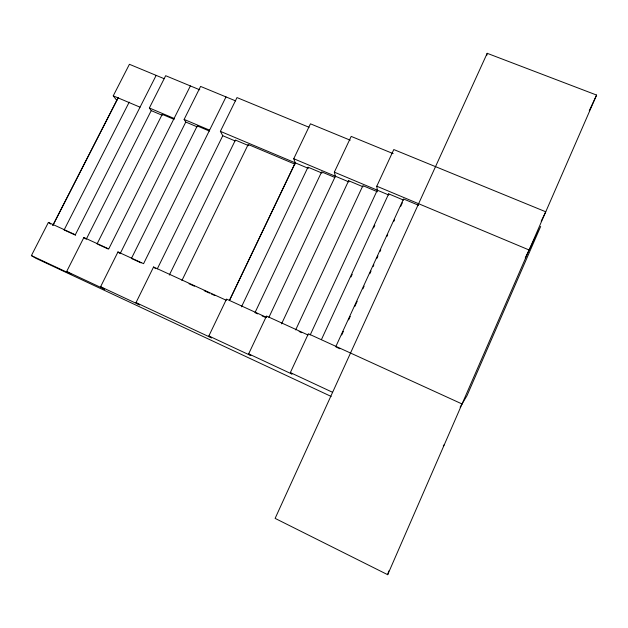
<?xml version="1.0" encoding="UTF-8"?>
<svg xmlns="http://www.w3.org/2000/svg" width="628" height="628" viewBox="0 0 628 628"><rect width="100%" height="100%" fill="white"/><g stroke="black" fill="none" stroke-linecap="round" stroke-linejoin="round"><path stroke-width="0.94" d="M486.873 55.201L487.195 53.309L596.6 95.064L387.688 574.691L275.119 518.39L487.195 53.309M387.688 574.691L388.779 570.946M335.705 346.844L403.529 198.974L418.586 205.278M341.718 334.975L343.343 331.427M348.634 319.895L350.267 316.347M354.741 306.582L357.183 301.259M362.882 288.841L364.099 286.172M369.798 273.753L371.015 271.092M373.056 266.657L373.864 264.883M376.714 258.665L377.938 256.004M379.971 251.569L380.788 249.795M386.887 236.481L387.704 234.707M393.803 221.401L394.62 219.627M400.727 206.314L402.352 202.766M321.41 339.646L388.669 193.856L403.576 200.104M350.966 276.964L352.198 274.295M373.566 227.964L374.798 225.287M308.034 335.014L266.5 316.033L248.672 353.854L292.051 374.115L290.348 372.585L308.356 333.774L462.051 403.969M310.208 334.936L377.295 190.182L376.792 186.202L393.795 149.55L545.756 211.785L541.179 221.26M295.662 329.92L362.898 185.653L377.491 191.783M281.564 323.875L348.642 180.738L363.094 186.806M589.268 110.709L596.6 95.064M268.886 317.399L335.376 176.225L334.339 172.158L351.193 136.402L393.167 153.632M241.49 306.849L307.971 167.174L321.991 173.077M229.369 300.608L295.262 162.848L293.739 158.727L310.452 123.826L350.204 140.177M229.393 300.624L295.278 162.88M226.308 300.294L153.554 267.002L136.017 302.61L211.558 337.911L208.857 335.964L226.52 299.093L266.719 317.478M181.924 280.504L248.193 144.464L294.995 164.191M169.309 275.095L235.406 140.068L248.806 145.72M525.283 257.81L540.677 226.425L466.989 395.687L460.112 407.211M235.17 140.947L222.775 135.719L220.373 131.346L236.999 97.583L309.07 127.288M157.29 268.878L222.775 135.719M226.009 96.916L143.577 263.674L117.97 251.946L100.613 286.713L104.523 289.178L66.686 271.484L83.862 237.517L108.738 248.916L190.378 85.926M197.145 126.84L185.778 122.036L184.13 119.422L200.599 86.421L235.673 100.904M185.778 122.036L120.144 253.649L117.97 251.946M97.057 243.907L162.236 114.359L174.105 119.375M86.232 239.292L151.222 110.63L149.362 107.977L165.674 75.705L199.767 89.812M156.168 75.384L75.329 234.762L48.395 222.414L31.4 255.588L35.977 258.32L331.144 396.441M129.211 102.113L64.103 229.95L75.643 235.241M52.744 225.531L118.088 97.772M53.011 225.201L118.213 97.701M116.761 100.37L113.244 95.841L129.415 64.292L164.175 78.704M443.282 445.959L444.389 444.506M376.792 186.202L529.121 249.991M334.339 172.158L388.771 194.994L388.669 193.856M293.739 158.727L348.893 181.908L348.642 180.738M334.905 177.473L321.638 171.891L254.992 312.642L257.661 313.867M220.373 131.346L308.372 168.367M184.13 119.422L209.579 130.153M209.446 131.071L197.239 125.914L131.417 258.461L141.065 262.881M149.362 107.977L174.097 118.433M151.222 110.63L162.275 115.301M113.244 95.841L140.036 107.176M336.545 347.229L339.921 348.768M299.124 331.506L301.723 332.691M262.119 315.908L265.683 317.54M189.044 283.762L194.382 286.203M204.163 290.678L209.501 293.127M211.283 293.935L214.839 295.568M97.913 244.3L108.142 248.986M290.348 372.585L332.605 392.312M208.857 335.964L250.894 355.605L248.672 353.854M100.613 286.713L139.565 304.925L136.017 302.61M31.4 255.588L70.933 274.083L66.686 271.484M48.395 222.414L50.703 224.07M83.862 237.517L85.644 238.844M153.554 267.002L155.54 268.651"/></g></svg>
